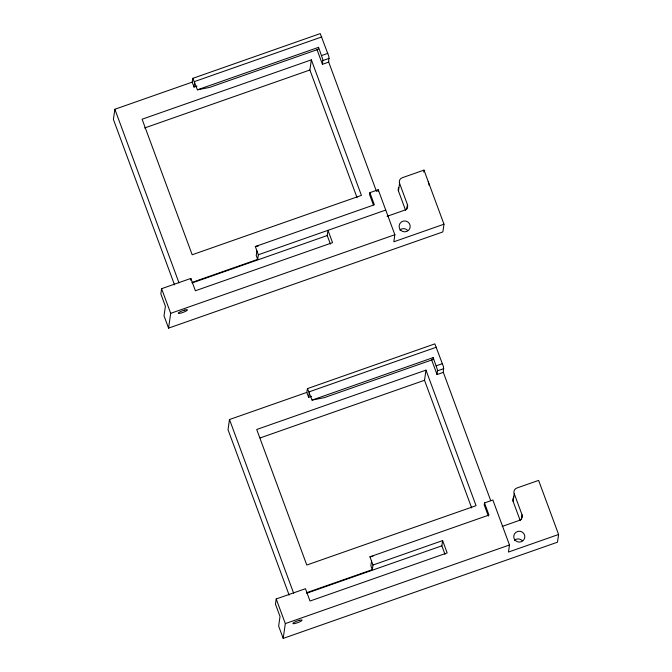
<?xml version="1.0" encoding="UTF-8"?>
<svg xmlns="http://www.w3.org/2000/svg" width="672" height="672" viewBox="0 0 672 672"><rect width="100%" height="100%" fill="white"/><g stroke="black" fill="none" stroke-linecap="round" stroke-linejoin="round"><path stroke-width="1.01" d="M376.488 191.428L328.7 62.093L328.885 56.515L320.225 33.6L192.746 78.372L192.2 82.135L114.87 109.259L113.408 119.414L174.518 284.852M330.389 244.079L327.23 235.544L327.986 230.328L332.539 242.651L195.392 290.758L190.84 278.435L161.591 288.691L160.843 293.916L165.396 306.239L164.01 315.806L168.563 328.129L442.856 231.916L443.974 224.204L423.99 170.117L402.242 177.744A4.444 4.36 8.2 0 0 399.58 183.322L398.471 191.033L405.594 210.328M196.988 86.041L194.032 87.083L194.695 82.446M168.563 328.129L170.696 313.337L161.591 288.691M190.588 280.174L190.84 278.435M312.052 400.092L433.171 357.605L432.894 359.562L324.299 397.656L312.052 400.092L307.457 388.559L306.827 392.406L229.496 419.53L228.026 429.694L289.145 595.123M256.914 250.849L256.242 255.486L257.687 259.384L192.125 282.383M257.687 259.384L258.35 254.755L255.318 246.54L374.354 204.784L369.877 192.671L378.235 189.739L394.85 234.713L393.834 241.786L443.974 224.204M357.059 197.686L309.893 70.006L311.354 59.85L142.094 119.221L192.175 254.764L361.427 195.392L311.354 59.85M197.425 89.821L318.553 47.334L318.268 49.291L209.672 87.385L197.425 89.821L192.83 78.288M328.7 62.093L322.434 64.294L322.837 59.539L318.553 47.334M306.751 592.654L372.313 569.654L372.977 565.026L442.613 540.599L447.166 552.922L310.019 601.028L305.466 588.706L276.217 598.97L275.461 604.187L280.014 616.51L278.636 626.077L283.189 638.4L557.483 542.186L558.592 534.475L538.616 480.388L516.86 488.015A4.444 4.36 8.2 0 0 514.206 493.592L513.089 501.304L520.22 520.598M311.606 396.32L308.658 397.354L309.322 392.717M283.189 638.4L285.323 623.608L276.217 598.97M369.877 192.671L369.6 194.628L373.388 204.876M377.966 191.587L378.235 189.739M406.728 209.362L407.417 204.54L399.58 183.322M423.713 172.04L423.99 170.117M371.54 561.12L370.868 565.757L372.313 569.654M471.685 507.965L424.519 380.276L425.981 370.121L256.721 429.492L306.793 565.034L476.053 505.663L425.981 370.121M307.373 388.643L434.851 343.871L443.512 366.786L443.327 372.364L437.06 374.564L437.464 369.81L433.171 357.605M445.007 554.35L441.857 545.824L442.613 540.599M558.592 534.475L508.46 552.056L509.477 544.984L492.862 500.01L484.504 502.942L484.226 504.899L488.359 516.079M521.346 519.632L522.043 514.811L514.206 493.592M194.393 81.606L321.787 36.926M321.586 55.549L327.852 53.348M322.98 60.53L329.246 58.33M144.589 127.982L309.893 70.006M258.35 254.755L385.745 210.067M192.058 282.962L327.23 235.544M387.064 216.325L404.762 210.118A4.444 4.36 8.2 0 0 407.417 204.54M170.696 313.337L394.85 234.713M309.011 391.877L436.405 347.197M436.212 365.82L442.478 363.628M437.598 370.801L443.873 368.6M260.207 437.909L424.519 380.276M372.977 565.026L369.944 556.811L488.981 515.054L484.504 502.942M306.684 593.233L441.857 545.824M502.211 526.411L519.38 520.388A4.444 4.36 8.2 0 0 522.043 514.811M285.323 623.608L509.477 544.984M255.318 246.54L258.384 245.927M369.944 556.811L373.01 556.198M443.327 372.364L490.745 500.724M316.974 49.518L322.434 64.294M431.6 359.789L437.06 374.564M192.2 82.135L194.032 87.083M306.827 392.406L308.658 397.354M114.87 109.259L179.021 282.92M229.496 419.53L293.647 593.191M428.224 181.566L429.265 185.497M513.089 501.304A4.444 4.36 8.2 0 1 513.87 497.011M514.424 540.33A5.561 5.452 8.2 0 1 522.278 540.716M398.471 191.033A4.444 4.36 8.2 0 1 398.614 187.698M399.798 230.059A5.561 5.452 8.2 0 1 407.652 230.446M184.817 310.036L183.674 310.372A4.889 0.857 -20.3 0 0 178.475 312.841A4.889 0.857 -20.3 0 0 180.894 313.076L182.036 312.74A4.889 0.857 -20.3 0 0 187.236 310.262A4.889 0.857 -20.3 0 0 184.817 310.036M299.435 620.306L298.292 620.642A4.889 0.857 -20.3 0 0 293.101 623.112A4.889 0.857 -20.3 0 0 295.52 623.347L296.663 623.011A4.889 0.857 -20.3 0 0 301.862 620.533A4.889 0.857 -20.3 0 0 299.435 620.306M515.189 540.322A5.561 5.452 8.2 0 0 524.588 538.331A5.561 5.452 8.2 0 0 518.087 531.334A5.561 5.452 8.2 0 0 515.189 540.322M400.562 230.051A5.561 5.452 8.2 0 0 409.962 228.06A5.561 5.452 8.2 0 0 403.46 221.063A5.561 5.452 8.2 0 0 400.562 230.051"/></g></svg>
